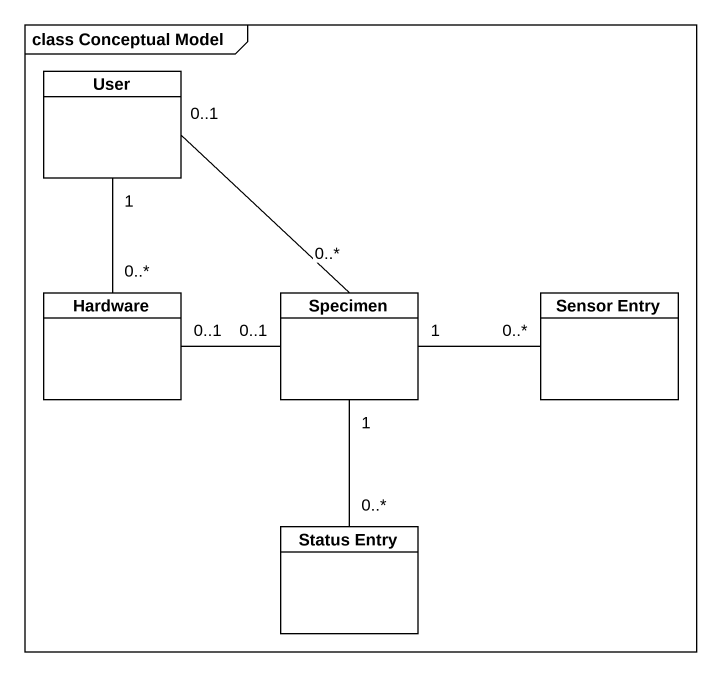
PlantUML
@startuml
mainframe class Conceptual Model
hide circle
hide empty members
class User
class Hardware
class Specimen
class "Sensor Entry" as Sensor_Entry
class "Status Entry" as Status_Entry
User "1" -- "0..*" Hardware
Hardware "0..1" -right- "0..1" Specimen
Specimen "0..*" -up- "0..1" User
Specimen "1" -right- "0..*" Sensor_Entry
Status_Entry "0..*" -up- "1" Specimen
@enduml
